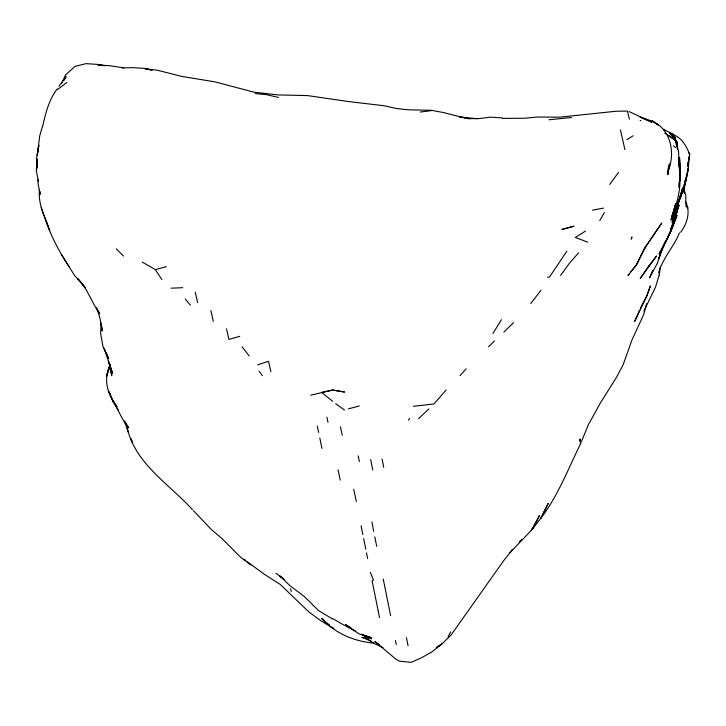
<?xml version="1.0" encoding="UTF-8"?>
<svg xmlns="http://www.w3.org/2000/svg" width="726" height="726" viewBox="0 0 726 726"><rect width="100%" height="100%" fill="white"/><g stroke="black" fill="none" stroke-linecap="round" stroke-linejoin="round"><path stroke-width="1.09" d="M38.115 180.193L38.088 183.596L40.093 194.477L39.975 191.446M110.034 366.884L109.989 369.026L110.633 366.902M679.899 174.394C680.843 188.533 677.558 202.59 672.14 215.577L675.352 205.694L671.015 220.096L675.833 203.761M39.549 189.531C37.734 204.06 45.076 217.31 49.722 230.596L41.137 207.7M101.096 323.106L100.605 333.497L102.956 346.438L108.718 358.635L104.081 348.326L112.566 373.382L108.401 360.84M679.89 175.338L680.217 168.541L679.482 157.379L680.289 170.655L679.89 176.917M685.662 201.755C690.753 211.738 687.132 223.799 680.625 232.284M679.182 184.35L679.436 181.191M679.863 175.919L680.217 168.541L680.035 179.894L679.881 176.563M668.092 171.563L667.829 174.676L669.508 164.022M668.274 169.476L668.537 166.363M664.072 245.089L664.19 243.818L660.143 253.392M678.683 187.244L680.425 175.547L678.374 157.941M680.09 177.752L680.425 175.547M659.135 275.208L660.415 266.696M675.743 203.625L671.686 218.662L675.352 205.694M686.805 174.984L683.801 191.228L683.71 188.188M685.625 179.885L686.006 177.861M686.397 175.846L686.787 173.823M631.112 239.299L631.91 236.994L631.52 238.691M689.373 155.99L689.7 154.493C686.433 146.053 681.705 137.395 672.512 134.401M669.426 164.031L667.448 172.625C675.752 154.565 671.713 129.618 652.048 121.097L639.915 117.049M42.643 126.505C45.566 113.338 48.814 99.834 57.236 88.953M677.549 203.461L674.735 214.361L682.694 187.852L678.81 200.666L683.23 189.867L685.489 179.739L682.73 192.109L678.774 201.619L674.082 220.913L670.996 228.454M646.657 303.686L643.608 314.694L632.01 339.868L623.253 364.425L616.565 377.202L600.103 403.438L588.278 424.946L581.517 441.462M663.691 129.482L672.866 134.056L677.068 142.323L677.24 144.42M42.453 126.306L39.721 135.835L37.298 155.11L38.877 145.2L36.745 156.988L37.071 168.232L36.872 159.094L36.3 170.537L38.333 181.409L38.297 179.376M661.25 251.314L657.384 263.202L649.48 277.967L652.801 270.272M110.043 365.042C104.943 375.46 105.642 387.802 111.486 397.739C117.313 407.776 121.306 418.875 128.729 427.968L124.954 421.615M659.081 275.426L655.46 287.333L643.908 311.027M676.559 213.317L677.376 211.003L672.203 225.586L679.1 205.041L672.058 225.958M684.237 184.731L685.426 180.892M673.193 223.236L677.667 208.807L674.082 220.913L677.739 204.523L677.177 206.783L681.333 194.55M660.86 252.249L658.927 258.184L663.7 245.815M664.889 243.056L666.014 240.288M679.472 232.828C673.782 246.795 662.874 258.039 658.627 272.704M672.648 223.789L674.69 218.644L672.485 225.278L675.325 216.366L672.448 226.185L667.639 238.555L659.081 253.882L664.363 244.036M664.816 243.373L666.051 240.37M677.83 202.363L683.23 189.867L682.73 192.109L685.761 181.092L688.321 168.25L689.201 156.734L687.549 166.281L689.7 154.493L688.693 152.578M639.66 310.056L634.606 321.582L646.648 296.308L650.351 286.108L646.648 296.308L643.1 302.851M61.665 83.535L65.567 74.914L75.141 66.347L86.067 63.643L97.765 64.414L105.451 65.721M579.983 438.876L580.8 443.223C568.304 468.633 558.122 495.577 540.843 518.273L531.232 530.443L510.069 552.559L512.647 549.328L503.635 560.708L451.182 634.887L441.726 644.198L437.125 647.075M670.325 229.752L672.249 225.505M661.64 250.252L666.332 240.324M660.397 252.938L664.417 244.19M640.513 308.178L642.592 303.786M666.786 239.362L672.303 227.764L677.004 215.35L672.421 227.674L666.795 239.371L671.35 230.042L667.766 236.921M533.746 526.876L539.445 515.496L531.958 529.399L533.746 526.876L531.232 530.443M664.698 242.82L665.724 240.85M448.06 636.811L450.665 631.883M63.879 80.532L66.039 76.62L58.942 86.349M599.74 220.55L604.413 212.518M492.936 333.425L501.457 319.685M566.825 251.232L549.518 276.987L547.522 277.25M647.592 267.767L640.178 278.521L656.522 256.033L647.592 267.767L651.63 262.558M408.475 420.173L409.709 418.439M560.563 275.417L569.402 263.284L578.613 252.811M609.731 184.458L618.516 172.443M540.952 290.3L530.751 303.55M629.397 273.657L627.99 275.426L636.566 264.772L645.505 246.822L644.416 248.619L661.767 223.045L644.352 248.528L636.43 264.827L630.803 271.896M446.154 389.971L433.976 403.946L413.403 406.315M460.084 375.596L466.11 368.79M418.557 418.639L428.903 408.983M488.571 346.738L494.524 340.911M513.536 322.671L503.88 332.063M57.517 89.561L66.856 82.483M519.108 541.714L521.84 539.781L520.451 540.761M436.244 647.574L441.825 644.016L432.024 651.803L421.788 657.638L411.306 662.357L399.536 661.205L396.287 659.453L374.816 641.512L379.462 644.67M585.474 231.077L575.346 237.466L587.779 242.175M626.883 139.655L633.108 135.771M257.712 364.869L268.52 361.258L270.862 371.739M239.78 336.31L228.89 339.414L226.53 328.805M155.518 269.618L166.426 266.623M348.38 408.865L359.306 405.997M310.737 395.18L332.671 390.025L344.641 392.04L332.68 390.062L321.682 392.43L332.653 401.333M592.416 210.15L603.46 208.117M420.154 112.04L431.362 110.642M571.462 117.539L548.901 119.763M171.191 288.177L182.707 287.696M580.165 439.747L579.475 439.774L580.8 443.223M121.868 67.89L133.357 67.663L145.037 68.425L152.124 70.095M502.365 118.411L525.37 118.211L536.641 117.049L559.71 117.176L616.02 111.241L627.427 111.087L629.406 119.191M469.786 118.692L459.395 116.895L477 118.701M255.289 93.609L266.351 94.643L278.494 97.447M502.111 117.884L490.422 117.158L479.205 118.556L467.707 118.665L443.305 112.521L431.235 110.279L407.985 109.798L396.169 108.464L384.045 105.733L348.553 101.567L307.679 95.605L277.795 94.915L265.961 93.5M265.671 93.472L254.145 92.211L215.096 81.893L181.5 76.366L157.079 70.15L145.264 68.825L147.432 69.269M103.401 65.676L98.055 65.077L109.717 65.703L123.81 67.863M640.141 120.516L640.985 120.661M149.601 69.723L151.77 70.168M374.071 643.154C354.016 641.321 335.403 633.544 321.691 618.516L325.184 621.42M367.175 638.762L361.956 637.265L371.839 641.494M365.586 635.45L371.467 637.836L359.08 633.934L345.476 624.551L351.157 628.026M383.065 647.61L372.229 642.601L363.091 634.887L368.336 638.853M640.904 117.485L651.803 122.231L629.143 111.604M361.684 634.088L371.54 638.835L367.919 636.448M345.658 626.03L355.713 631.139M142.269 262.068L155.418 269.645M332.454 618.434L344.605 625.476M332.417 618.888L318.605 610.657L304.267 596.473L290.364 586.027L279.764 576.008L284.256 579.294M672.966 136.007L675.734 137.695L673.746 135.998L672.866 134.056L675.933 141.307M652.048 121.097L658.355 125.072L652.13 120.815M335.702 403.72L344.532 410.054M275.944 573.259L282.033 577.642M250.779 564.982L240.424 557.051L221.902 538.465L211.275 529.472L193.515 510.714M673.41 145.899L675.543 147.569M688.021 208.026L685.925 206.347L685.743 195.076L683.674 188.733M244.127 559.202L245.724 560.499M247.312 561.797L264.191 574.175L280.227 584.439L309.058 612.1L320.538 620.539L333.896 628.671L332.154 627.228M326.927 622.872L329.54 625.05M116.196 248.773L123.583 256.106M192.454 509.652C169.113 483.952 135.453 463.987 127.168 427.941M185.194 298.921L190.312 305.165M242.103 346.719L249.145 355.949M259.1 371.313L262.422 375.678M117.167 406.859L112.276 399.699L109.109 392.004L112.957 401.687L118.692 410.78M155.618 270.063L161.834 279.564M69.07 266.723C59.605 252.131 51.11 236.776 45.774 220.141M61.637 254.899L74.56 275.444L85.487 287.913L77.473 278.339C87.528 288.485 91.612 302.334 99.689 313.841L98.373 310.737M128.411 432.26L124.228 420.853M109.109 392.004L111.486 397.739M370.378 572.333L373.473 580.101L372.102 580.963L375.006 595.166M663.773 129.192L664.136 130.172M96.667 307.67L99.916 318.061L102.275 331.002L101.713 326.537M683.42 188.851L684.545 193.198L684.137 188.76M620.431 129.972L624.914 149.61M195.249 292.097L197.608 302.669M210.903 310.519L213.308 321.418M290.627 588.859L291.199 591.554M109.072 362.828L111.777 375.687L110.379 366.939M358.181 455.892L359.37 461.591M353.753 489.288L356.33 501.584M338.053 469.74L340.222 480.149M326.927 417.178L328.007 422.36M317.316 426.126L318.641 432.451M340.494 426.815L342.255 435.346M319.803 438.041L321.954 448.414M406.397 637.573L408.066 645.723M372.756 470.003L370.65 459.54M383.228 578.994L390.615 615.657M374.798 536.931L376.721 546.369M363.653 538.647L365.795 549.219M362.818 534.545L361.112 525.833M378.028 610.158L375.151 595.883M383.718 467.39L382.058 458.995M378.11 610.548L379.507 617.545M395.498 640.577L396.287 644.579M366.494 552.804L367.637 558.63M371.921 521.949L373.709 531.414M676.514 145.908L675.643 140.499L669.572 132.64L677.068 142.323L677.476 149.021M678.456 160.001L679.636 171.018M679.436 166.572L678.501 151.189L675.643 140.499L665.089 133.167L675.643 140.499L677.068 142.323L677.431 148.966M679.309 164.466L679.699 171.109M688.321 168.25L685.716 181.219L688.321 168.25M674.327 212.319L672.113 222.319L674.853 210.068L674.327 212.319M107.257 373.89L106.686 376.15L110.125 364.824L107.257 373.89M548.175 503.499L540.843 518.273L548.175 503.499M573.83 226.222L562.024 229.452L573.83 226.222M132.631 442.66L130.616 438.45L132.631 442.66"/></g></svg>
